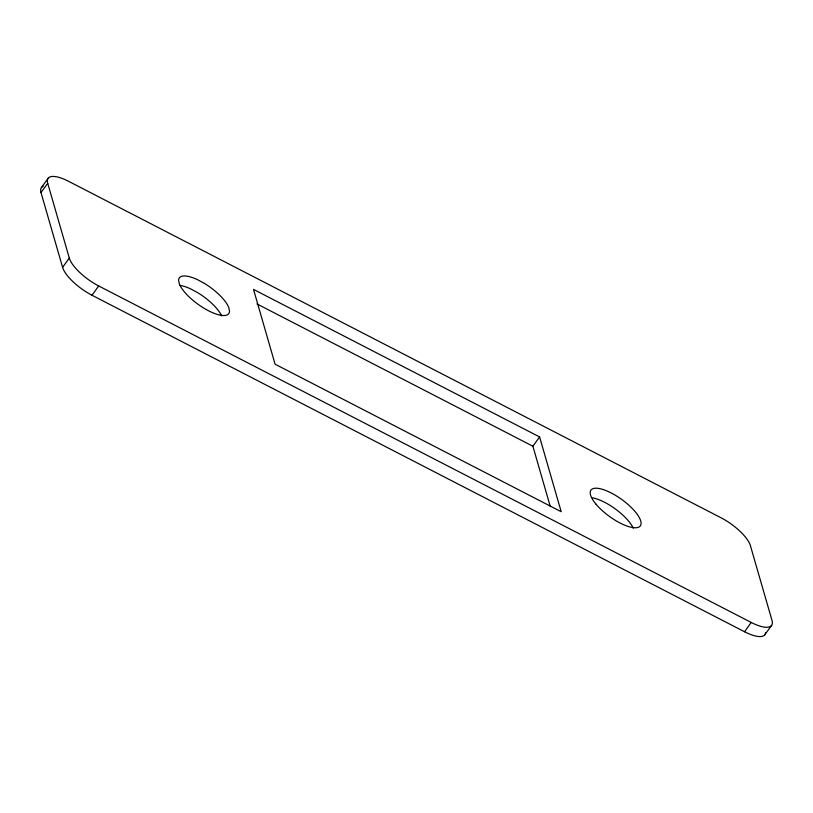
<?xml version="1.0" encoding="UTF-8"?>
<svg xmlns="http://www.w3.org/2000/svg" width="813" height="813" viewBox="0 0 813 813"><rect width="100%" height="100%" fill="white"/><g stroke="black" fill="none" stroke-linecap="round" stroke-linejoin="round"><path stroke-width="1.22" d="M41.412 187.6L48.119 178.311M765.643 632.544A30.498 10.478 35.9 0 1 744.515 631.742L92.001 295.251A30.498 10.478 35.9 0 1 62.591 267.355L40.996 192.559L47.713 183.281A30.498 10.478 35.9 0 1 68.485 181.258L720.999 517.749A30.498 10.478 35.9 0 1 750.409 545.645L772.004 620.441A30.498 10.478 35.9 0 1 751.222 622.453L98.708 285.973A30.498 10.478 35.9 0 1 69.298 258.067L47.713 183.281M62.591 267.355L69.298 258.067M92.001 295.251L98.708 285.973M550.299 506.54L532.891 446.225L539.598 436.937L253.504 289.398L275.089 364.194L561.194 511.723L539.598 436.937M744.515 631.742L751.222 622.453M764.881 634.689L771.588 625.4M256.928 303.91L532.891 446.225M179.592 285.363A30.498 10.478 35.9 0 1 191.096 289.103L197.701 292.68A30.498 10.478 35.9 0 1 221.675 315.911M40.996 192.559A30.498 10.478 35.9 0 1 43.252 186.238M592.647 497.841A30.498 10.478 35.9 0 1 633.256 528.145M204.409 283.391L197.803 279.814A30.498 10.478 35.9 0 0 178.596 280.272L179.378 284.001A30.498 10.478 35.9 0 0 207.041 309.987A30.498 10.478 35.9 0 0 229.53 311.196L228.748 307.477A30.498 10.478 35.9 0 0 204.409 283.391M596.071 504.253A30.498 10.478 35.9 0 0 639.536 526.672A30.498 10.478 35.9 0 0 611.325 493.024A30.498 10.478 35.9 0 0 596.071 504.253"/></g></svg>
